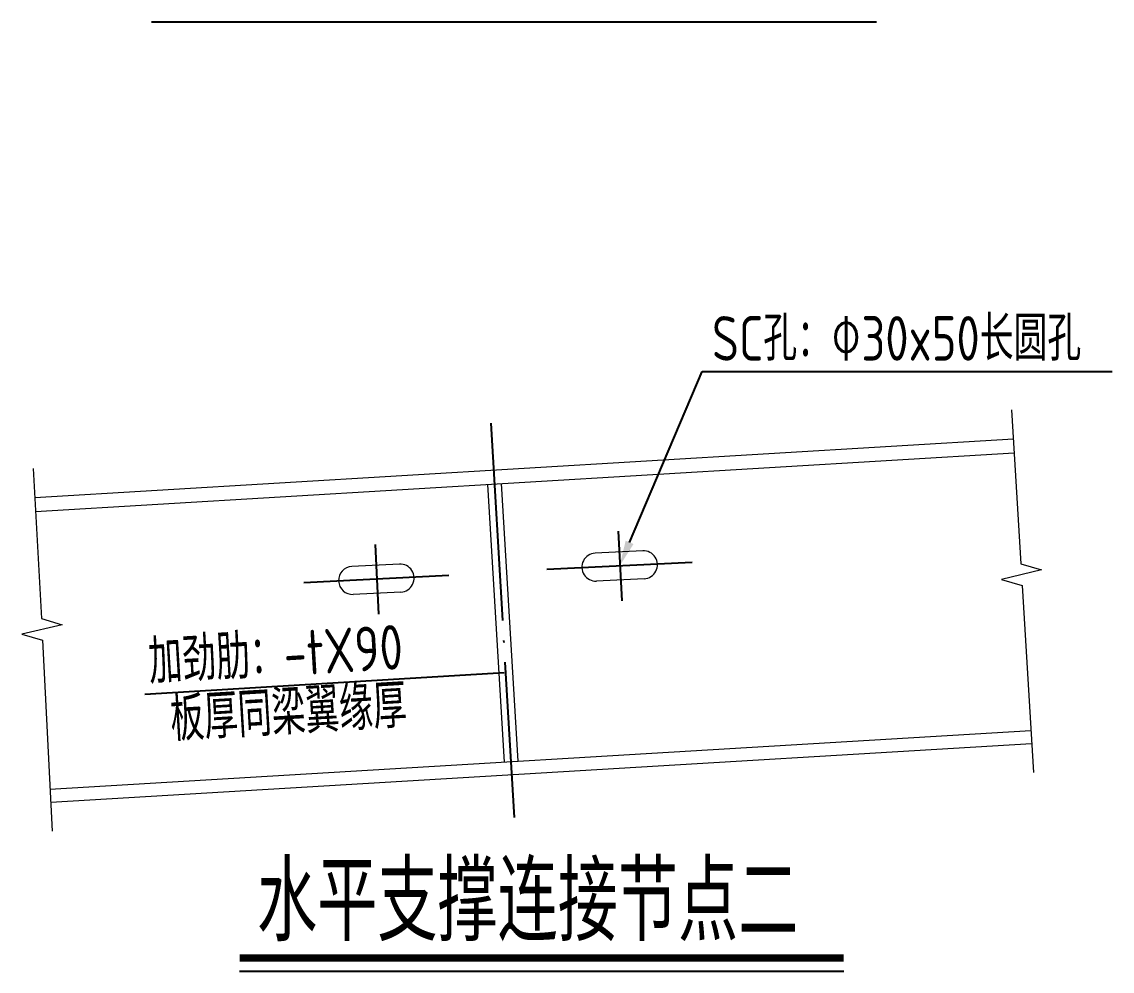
# Model space of a CAD drawing. Extents: x 9752569 to 9923256, y 1590558 to 2510207.
# Drawn here: x 9898511 to 9909534, y 2020319 to 2029911 of the extents above; entities that cross this region are included whole.
import ezdxf

# ---------------------------------------------------------------- set-up
doc = ezdxf.new("R2010")
doc.units = 0
doc.header["$LTSCALE"] = 1000
doc.header["$MEASUREMENT"] = 0
doc.linetypes.add('DOTE', pattern=[2.42, 2, -0.2, 0.02, -0.2])
doc.layers.get('0').update_dxf_attribs({"linetype": 'CONTINUOUS'})
for name, color, linetype in [('DOTE', 8, 'DOTE'), ('PUB_TEXT', 7, 'CONTINUOUS'), ('一般文字', 6, 'CONTINUOUS')]:
    doc.layers.add(name, color=color, linetype=linetype)
doc.layers.add('中线', color=3, linetype='CONTINUOUS', lineweight=18)
doc.styles.add('_HZTXT', font='atssdeng.shx', dxfattribs={"width": 0.8, "bigfont": 'atssdchn.shx'})
doc.styles.add('TSSD_DIMENSION', font='atssdeng.shx', dxfattribs={"width": 0.7, "bigfont": 'atssdchn.shx'})

msp = doc.modelspace()

# ---------------------------------------------------------------- linework, layer by layer
for p, q in [((9904655.4, 2024651.3), (9905388, 2026379.4)), ((9905388, 2026379.4), (9909534.1, 2026379.4))]:
    msp.add_line(p, q)
msp.add_solid([(9904695.1, 2024634.5), (9904554.4, 2024413.1), (9904615.7, 2024668.1)])
at = {"layer": 'DOTE'}
for p, q in [((9903252.2, 2025857.3), (9903487.3, 2021870.1)), ((9904579.9, 2024061.1), (9904544.6, 2024765.8)), ((9902120.7, 2023927.1), (9902085.4, 2024631.7)), ((9905288.3, 2024449.8), (9903820.4, 2024376.4)), ((9902829.1, 2024315.7), (9901361.2, 2024242.3))]:
    msp.add_line(p, q, dxfattribs=at)
at = {"layer": 'PUB_TEXT'}
msp.add_line((9899755.5, 2023117.3), (9903387.6, 2023335.2), dxfattribs=at)
at = {"layer": '一般文字', "color": 2}
for p, q in [((9899823.2, 2029911.2), (9907151.6, 2029911.2)), ((9900712.1, 2020318.9), (9906821.2, 2020318.9))]:
    msp.add_line(p, q, dxfattribs=at)
at = {"layer": '一般文字', "color": 2, "const_width": 72}
msp.add_lwpolyline([(9900712.1, 2020452.4), (9906821.2, 2020452.4)], dxfattribs=at)
at = {"layer": '中线'}
for p, q in [((9908517.3, 2025990.4), (9908610.5, 2024436.4)), ((9898641.9, 2025103.4), (9908534.9, 2025697)), ((9898649.6, 2024962.4), (9908543.3, 2025556)), ((9898625.9, 2025396.9), (9898708.6, 2023882.2)), ((9903220.3, 2025236.7), (9903388.6, 2022432.3)), ((9903356.8, 2025244.8), (9903525, 2022440.5)), ((9904788.2, 2024566.1), (9904306.7, 2024542)), ((9902329, 2024432), (9901847.5, 2024407.9)), ((9908610.5, 2024436.4), (9908820.4, 2024373.9)), ((9904802.3, 2024284.2), (9904320.8, 2024260.1)), ((9908820.4, 2024373.9), (9908413.9, 2024276.8)), ((9908413.9, 2024276.8), (9908623.7, 2024216.3)), ((9908623.7, 2024216.3), (9908737.1, 2022327.1)), ((9902343.1, 2024150.1), (9901861.6, 2024126)), ((9898708.6, 2023882.2), (9898918.1, 2023818.6)), ((9898918.1, 2023818.6), (9898511.1, 2023723.7)), ((9898511.1, 2023723.7), (9898720.6, 2023662)), ((9898720.6, 2023662), (9898819.1, 2021732)), ((9898795.9, 2022156.7), (9908711.6, 2022751.6)), ((9898803.1, 2022025.5), (9908719.5, 2022620.5))]:
    msp.add_line(p, q, dxfattribs=at)
for centre, major_axis, start_param, end_param in [((9904313.7, 2024401.1), (141.1, 0.5), 1.6173743, 4.758967), ((9904795.2, 2024425.1), (141.1, 0.1), -1.5217646, 1.6198281), ((9901854.5, 2024267), (141.1, 1.3), 1.6116109, 4.7532035), ((9902336, 2024291), (141.1, 1.3), -1.5299818, 1.6116109)]:
    msp.add_ellipse(centre, major_axis=major_axis, ratio=1, start_param=start_param, end_param=end_param, dxfattribs=at)

# ---------------------------------------------------------------- texts
at = {"layer": 'PUB_TEXT', "style": 'TSSD_DIMENSION', "width": 0.8}
msp.add_text('SC孔：%%13030x50长圆孔', height=450, dxfattribs=at).set_placement((9905488.8, 2026487.7))
for s, p in [('加劲肋：-tX90', (9899805, 2023218.8)), ('板厚同梁翼缘厚', (9900025.2, 2022639.1))]:
    msp.add_text(s, height=450, rotation=3.43363, dxfattribs=at).set_placement(p)
at = {"layer": '一般文字', "color": 2, "style": '_HZTXT', "width": 0.8}
msp.add_text('水平支撑连接节点二', height=800, dxfattribs=at).set_placement((9900889, 2020622.1))

doc.saveas('drawing.dxf')
